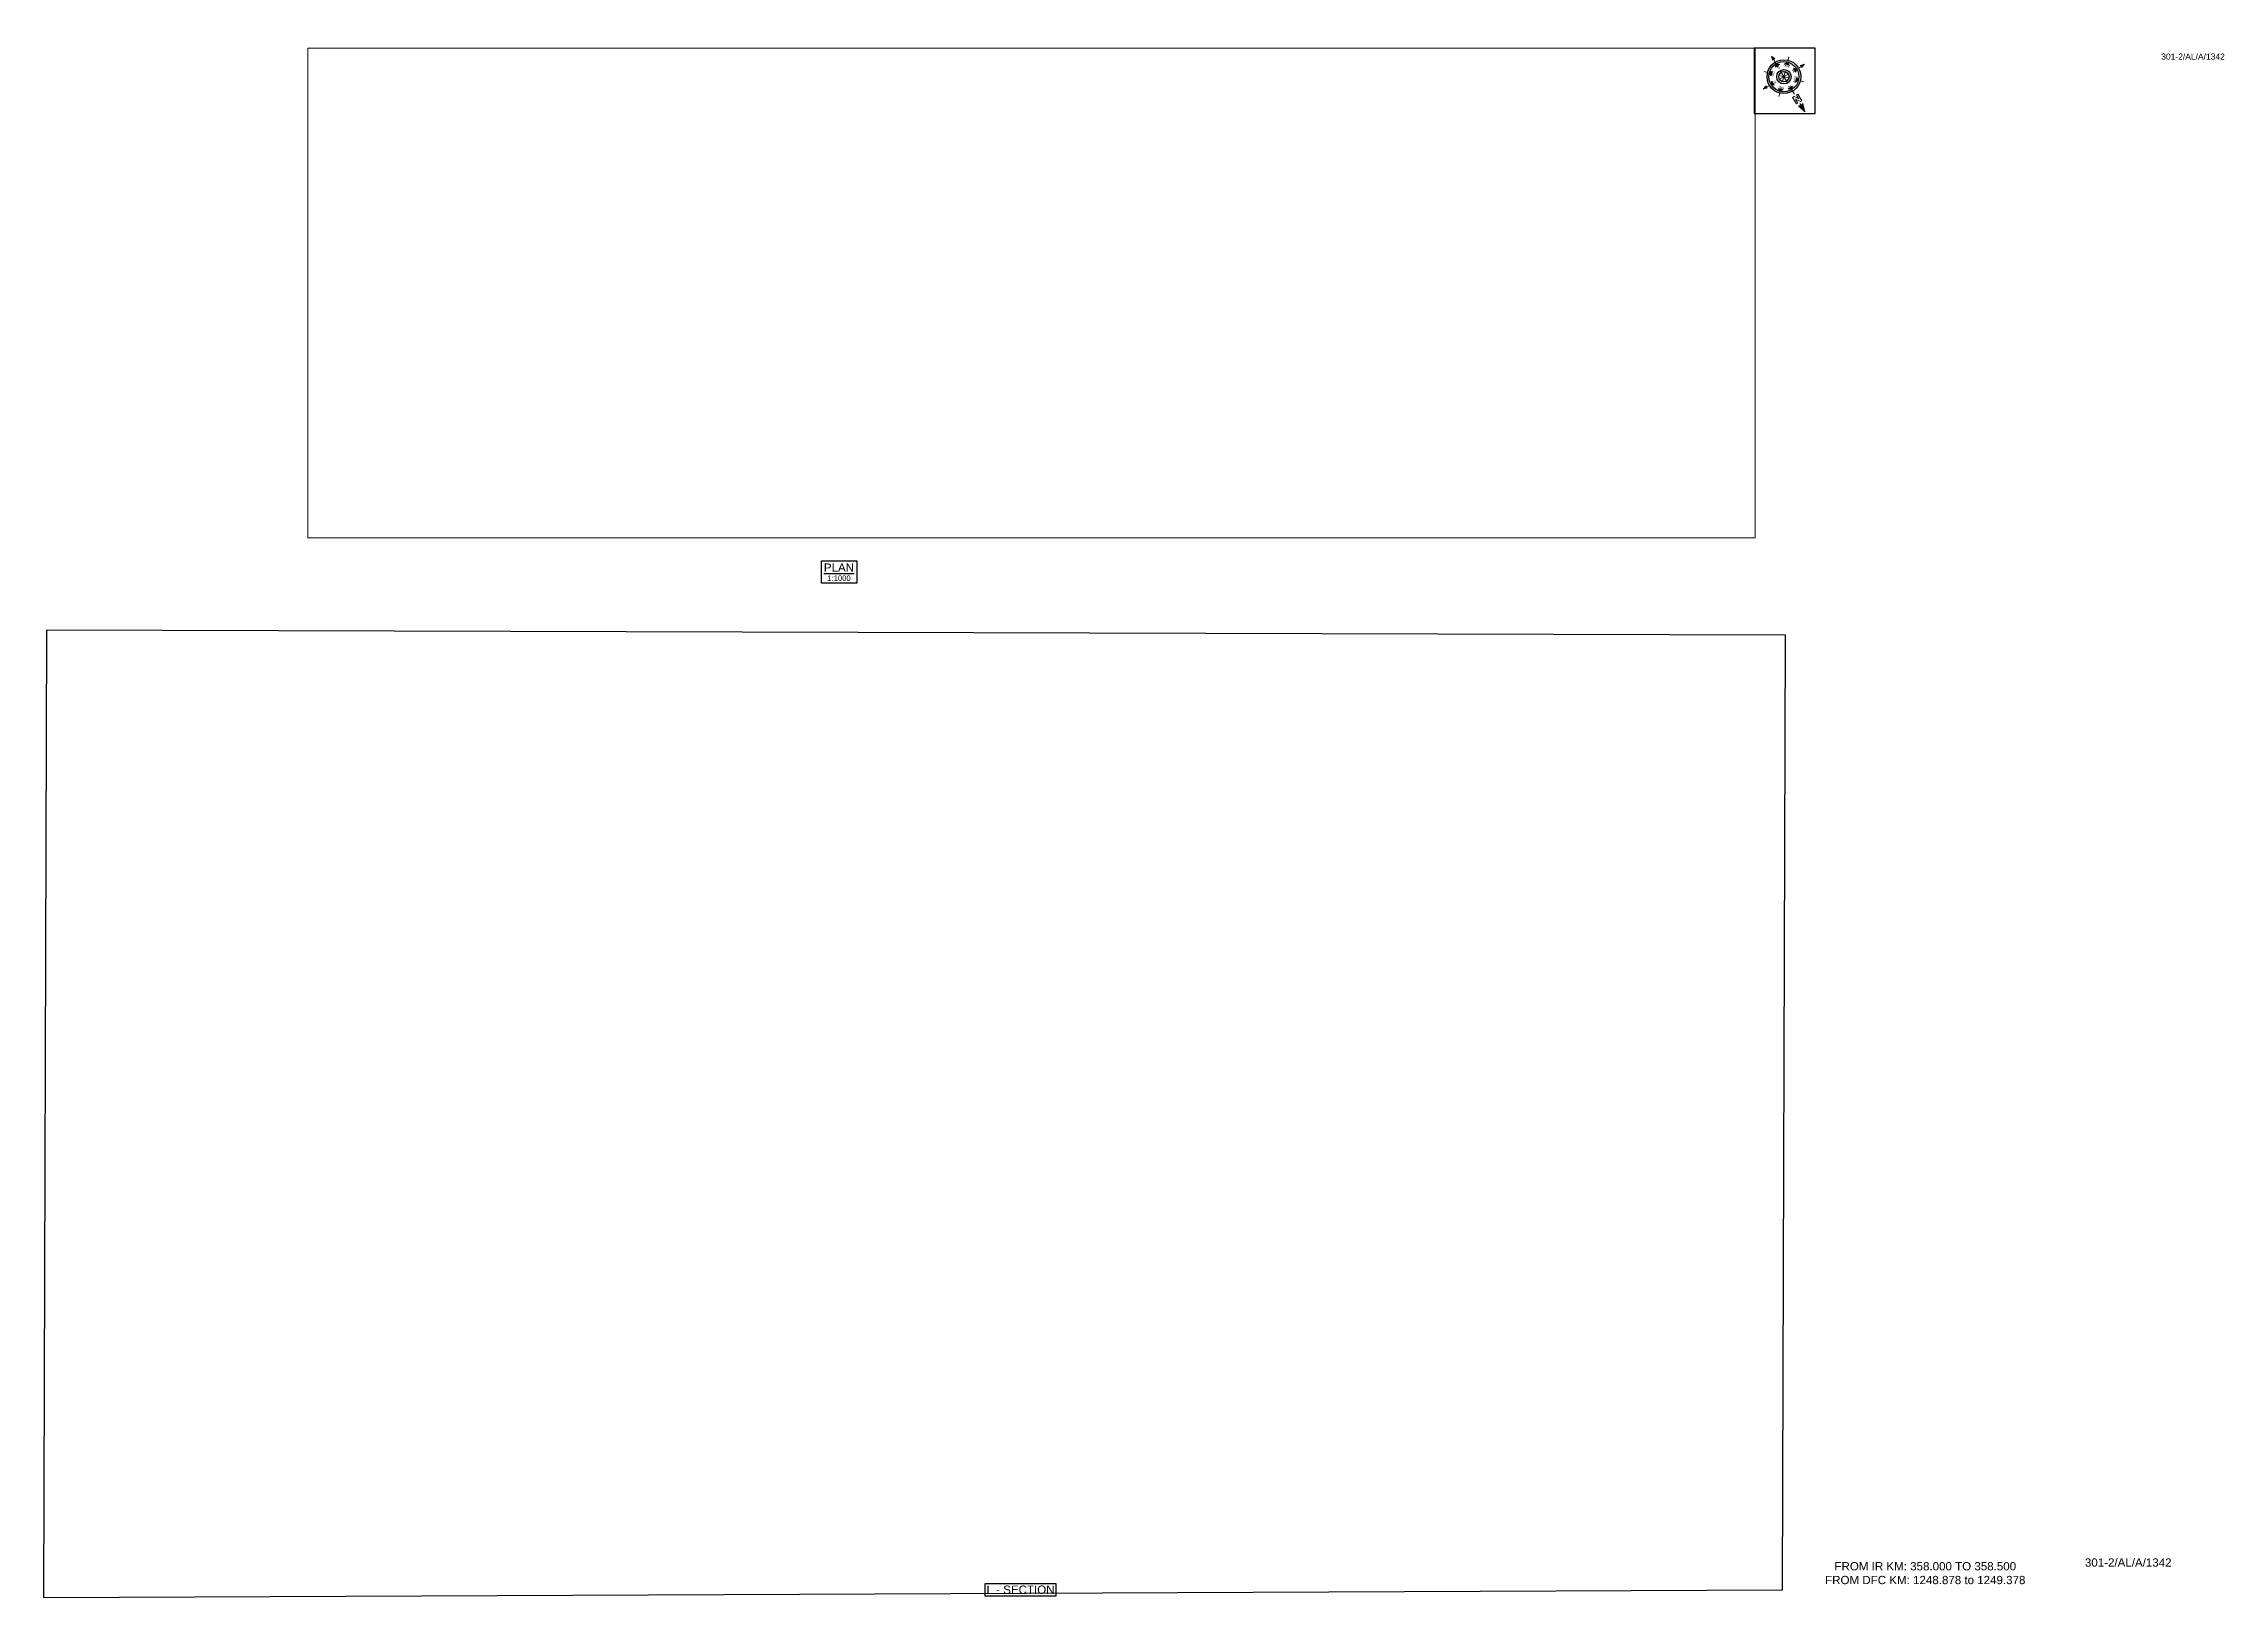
# Paper-space layout '1342' of a CAD drawing. Header units: metres. Extents: x 33 to 825, y 17 to 581.
import ezdxf
from ezdxf.enums import TextEntityAlignment as Align

# ---------------------------------------------------------------- set-up
doc = ezdxf.new("R2010")
doc.units = ezdxf.units.M
doc.header["$MEASUREMENT"] = 0
doc.layers.get('Defpoints').update_dxf_attribs({"color": 5})
doc.layers.add('title', color=7, linetype='Continuous')
doc.styles.get("Standard").update_dxf_attribs({"font": 'arial.ttf'})
doc.styles.add('Style-Arial', font='arial.ttf')

# ---------------------------------------------------------------- blocks, each defined once
blk = doc.blocks.new('N')
for points in [[(0, 8.41), (-0.49, 6.68), (0, 6.93)], [(0.49, 6.68), (0, 6.93), (0, 8.41)], [(-4.93, 0), (-4.07, 0.25), (-4.19, 0)], [(-4.07, -0.25), (-4.19, 0), (-4.93, 0)], [(-3.08, 0), (-2.59, 0.49), (-2.59, -0.49)], [(-2.18, 2.18), (-1.48, 2.18), (-2.18, 1.48)], [(0, 3.08), (0.49, 2.59), (-0.49, 2.59)], [(2.18, 2.18), (2.18, 1.48), (1.48, 2.18)], [(3.08, 0), (2.59, -0.49), (2.59, 0.49)], [(4.07, 0.25), (4.19, 0), (4.93, 0)], [(4.93, 0), (4.07, -0.25), (4.19, 0)], [(-2.18, -2.18), (-2.18, -1.48), (-1.48, -2.18)], [(0, -3.08), (-0.49, -2.59), (0.49, -2.59)], [(0, -4.93), (-0.25, -4.07), (0, -4.19)], [(0.25, -4.07), (0, -4.19), (0, -4.93)], [(2.18, -2.18), (1.48, -2.18), (2.18, -1.48)]]:
    blk.add_hatch(color=7).paths.add_polyline_path(points, flags=0)
h = blk.add_hatch(color=7)
h.paths.add_polyline_path([(0, -3.08), (0, -3.46, 1), (0, 3.46), (0, 3.08, -1)])
h.paths.add_polyline_path([(0, 1.05), (0, 1.48, 1), (0, -1.48), (0, -1.05, -1)])
at = {"color": 7, "linetype": 'ByBlock', "lineweight": 13}
for p, q in [((-0.61, 4.57), (-0.61, 6.12)), ((-0.61, 6.12), (-0.3, 6.12)), ((-0.3, 6.12), (0.32, 5.19)), ((0.32, 4.57), (-0.3, 5.5)), ((-0.3, 5.5), (-0.3, 4.57)), ((0.32, 5.19), (0.32, 6.12)), ((0.32, 6.12), (0.64, 6.12)), ((0.64, 6.12), (0.64, 4.57))]:
    blk.add_line(p, q, dxfattribs=at)
at = {"color": 7, "lineweight": 13}
for p, q in [((0, 6.41), (0, 7.28)), ((-3.46, 0), (-4.19, 0)), ((-2.45, 2.45), (-2.97, 2.97)), ((1.05, 0), (-1.05, 0)), ((-1.05, 0), (1.05, 0)), ((-0.74, 0.74), (0.74, -0.74)), ((0.74, 0.74), (-0.74, -0.74)), ((0.74, -0.74), (-0.74, 0.74)), ((-0.74, -0.74), (0.74, 0.74)), ((0, 3.46), (0, 4.19)), ((0, 3.46), (0, 3.08)), ((0, 1.05), (0, 1.48)), ((0, 1.05), (0, -1.05)), ((0, -1.05), (0, 1.05)), ((2.45, 2.45), (2.97, 2.97)), ((3.46, 0), (4.19, 0)), ((-2.45, -2.45), (-2.97, -2.97)), ((0, -1.05), (0, -1.48)), ((0, -3.46), (0, -3.08)), ((0, -3.46), (0, -4.19)), ((2.45, -2.45), (2.97, -2.97))]:
    blk.add_line(p, q, dxfattribs=at)
at = {"color": 7, "linetype": 'ByBlock', "lineweight": 13}
for points in [[(-0.3, 4.57), (-0.61, 4.57)], [(0.32, 4.57), (0.64, 4.57)]]:
    blk.add_lwpolyline(points, dxfattribs=at)
at = {"color": 7, "lineweight": 13}
for points in [[(0, 8.41), (-0.49, 6.68), (0, 6.93), (0, 6.93)], [(0.49, 6.68), (0, 6.93), (0, 8.41), (0, 8.41)], [(-4.93, 0), (-4.07, 0.25), (-4.19, 0), (-4.19, 0)], [(-4.07, -0.25), (-4.19, 0), (-4.93, 0), (-4.93, 0)], [(-3.08, 0), (-2.59, 0.49), (-2.59, -0.49), (-2.59, -0.49)], [(-2.18, 2.18), (-1.48, 2.18), (-2.18, 1.48), (-2.18, 1.48)], [(0, 3.08), (0.49, 2.59), (-0.49, 2.59), (-0.49, 2.59)], [(2.18, 2.18), (2.18, 1.48), (1.48, 2.18), (1.48, 2.18)], [(3.08, 0), (2.59, -0.49), (2.59, 0.49), (2.59, 0.49)], [(4.07, 0.25), (4.19, 0), (4.93, 0), (4.93, 0)], [(4.93, 0), (4.07, -0.25), (4.19, 0), (4.19, 0)], [(-2.18, -2.18), (-2.18, -1.48), (-1.48, -2.18), (-1.48, -2.18)], [(0, -3.08), (-0.49, -2.59), (0.49, -2.59), (0.49, -2.59)], [(0, -4.93), (-0.25, -4.07), (0, -4.19), (0, -4.19)], [(0.25, -4.07), (0, -4.19), (0, -4.93), (0, -4.93)], [(2.18, -2.18), (1.48, -2.18), (2.18, -1.48), (2.18, -1.48)]]:
    blk.add_lwpolyline(points, close=True, dxfattribs=at)
at = {"color": 7}
for radius in [3.46, 3.08, 1.48, 1.05]:
    blk.add_circle((0, 0), radius, dxfattribs=at)
for s, rotation, p in [('W', 90, (-2.1, 0)), ('NW', 45, (-1.48, 1.48)), ('NE', 315, (1.48, 1.48)), ('E', 270, (1.97, 0)), ('SW', 135, (-1.48, -1.48)), ('SE', 225, (1.48, -1.48))]:
    blk.add_text(s, height=0.6, rotation=rotation, dxfattribs=at).set_placement(p, align=Align.CENTER)
for s, p in [('N', (0, 2.1)), ('S', (0, -2.47))]:
    blk.add_text(s, height=0.6, dxfattribs=at).set_placement(p, align=Align.CENTER)

psp = doc.layouts.new('1342')

# ---------------------------------------------------------------- linework, layer by layer
for points in [[(676, 579), (653.96, 579), (653.96, 555.33), (676, 555.33)], [(374.97, 17.7), (374.97, 22.3), (400.5, 22.3), (400.5, 17.7)]]:
    psp.add_lwpolyline(points, close=True)
at = {"layer": 'Defpoints'}
psp.add_lwpolyline([(33.3, 17.22), (664.16, 20), (665.25, 366.16), (34.39, 367.99)], close=True, dxfattribs=at)
at = {"layer": 'title', "color": 7, "linetype": 'Continuous', "lineweight": -3}
psp.add_lwpolyline([(315.48, 393.13), (328.36, 393.13), (328.36, 384.98), (315.48, 384.98)], close=True, dxfattribs=at)

# ---------------------------------------------------------------- block references
at = {"xscale": 1.771541522973351, "yscale": 1.771541522973351, "zscale": 1.771541522973351, "rotation": 210.8636432666273}
psp.add_blockref('N', (664.71, 568.71), dxfattribs=at)

# ---------------------------------------------------------------- texts
at = {"style": 'Style-Arial'}
for height, p in [(2.2, (801.62, 574.91)), (3, (773.92, 28.36))]:
    psp.add_text('301-2/AL/A/1342', height=height, dxfattribs=at).set_placement(p)
at = {"insert": (663.59, 30.01), "char_height": 3, "attachment_point": 1, "style": 'Style-Arial'}
psp.add_mtext_dynamic_manual_height_columns('\\pxqc;FROM IR KM: 358.000 TO 358.500\\P{\\C1;FROM DFC KM: 1248.878 to 1249.378}', width=104.8357, gutter_width=17.5, heights=[0], dxfattribs=at)
at = {"layer": 'title', "color": 7, "linetype": 'Continuous', "lineweight": -3, "style": 'Style-Arial'}
for s, height, p in [('%%UPLAN', 3, (321.87, 390.69)), ('1:1000', 2, (321.87, 386.83))]:
    psp.add_text(s, height=height, dxfattribs=at).set_placement(p, align=Align.MIDDLE)
at = {"layer": 'title', "style": 'Style-Arial'}
psp.add_text('L - SECTION', height=3, rotation=0.00006, dxfattribs=at).set_placement((387.75, 20), align=Align.MIDDLE_CENTER)

# ---------------------------------------------------------------- viewports
at = {"layer": 'Defpoints', "view_twist_angle": 210.94268856}
psp.add_viewport(center=(391.73, 490.26), size=(525.04, 177.4833), view_center_point=(1242976.11, -3231689.44), view_height=177.4833, dxfattribs=at)
at = {"layer": 'Defpoints'}
vp = psp.add_viewport(center=(349.28, 192.61), size=(631.95, 350.7697), view_center_point=(34208.35, -5064.03), view_height=350.7697, status=3, dxfattribs=at)
vp.dxf.flags = 0x10000  # cut along an outline
vp.dxf.clipping_boundary_handle = psp.add_lwpolyline([(33.3, 17.22), (664.16, 20), (665.25, 366.16), (34.39, 367.99)], format="xyb", close=True, dxfattribs={"invisible": 1}).dxf.handle

doc.saveas('drawing.dxf')
